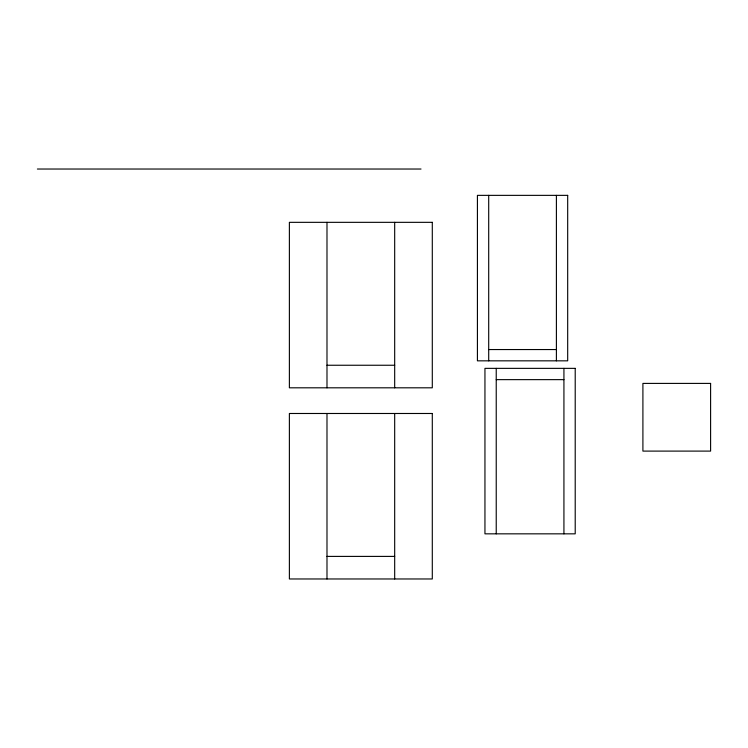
<?xml version="1.0" encoding="UTF-8"?>
<svg xmlns="http://www.w3.org/2000/svg" width="748" height="748" viewBox="0 0 748 748"><rect width="100%" height="100%" fill="white"/><g stroke="black" fill="none" stroke-linecap="round" stroke-linejoin="round"><path stroke-width="1.12" d="M37.4 169.029L421.012 169.029M488.706 349.55L556.4 349.55M326.988 365.248L394.682 365.248M496.233 379.638L563.927 379.638M326.988 556.4L394.682 556.4M563.927 368.362L563.927 533.838M556.4 195.359L556.4 360.835M496.233 368.362L496.233 533.838M488.706 195.359L488.706 360.835M394.682 222.334L394.682 387.81M394.682 413.485L394.682 578.971M326.988 222.334L326.988 387.81M326.988 413.485L326.988 578.971M567.685 195.359L477.42 195.359L477.42 360.835L567.685 360.835L567.685 195.359M432.297 222.334L289.382 222.334L289.382 387.81L432.297 387.81L432.297 222.334M575.212 368.362L484.947 368.362L484.947 533.838L575.212 533.838L575.212 368.362M710.6 383.406L642.906 383.406L642.906 451.1L710.6 451.1L710.6 383.406M432.297 413.485L289.382 413.485L289.382 578.971L432.297 578.971L432.297 413.485"/></g></svg>
